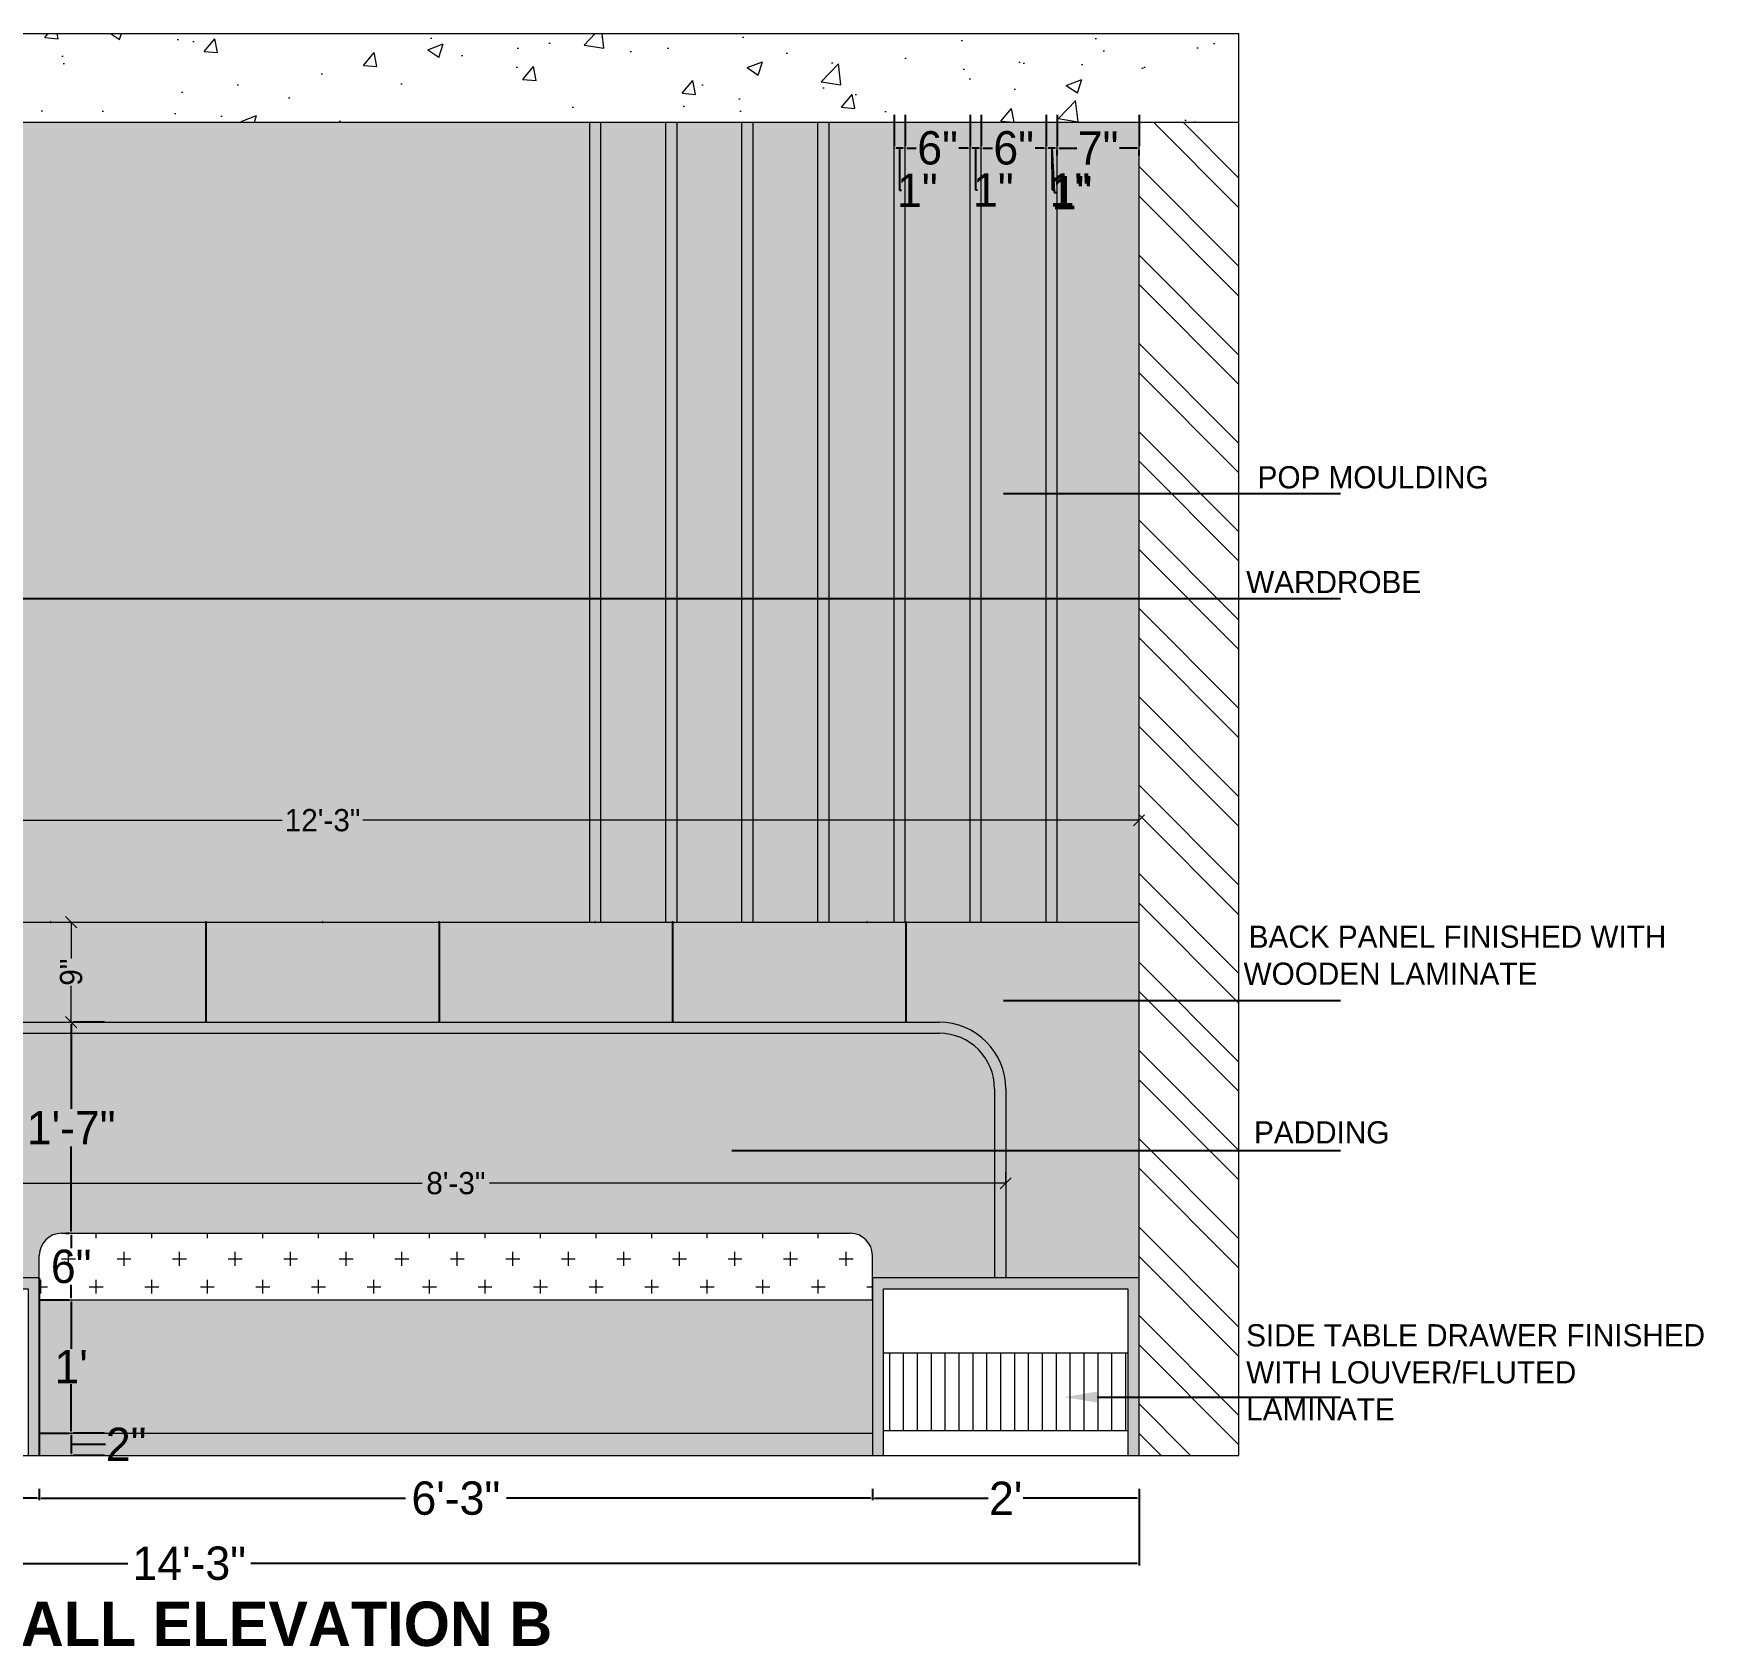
# Model space of a CAD drawing. Header units: inches. Extents: x 15448 to 46480, y -8154 to 0.
# Drawn here: x 23078.2 to 23228.5, y -4796.3 to -4651.1 of the extents above; entities that cross this region are included whole.
import ezdxf
from ezdxf import colors
from ezdxf.entities.mleader import LeaderData, LeaderLine
from ezdxf.math import Vec2, Vec3

# ---------------------------------------------------------------- set-up
doc = ezdxf.new("R2010")
doc.units = ezdxf.units.IN
doc.header["$MEASUREMENT"] = 0
doc.layers.add('IEL-HATCH-002', color=7, linetype='Continuous')
doc.styles.add('b.k', font='verdana.ttf')
doc.styles.add('HEMI', font='stylu.ttf')
doc.styles.get("Standard").update_dxf_attribs({"font": 'arial.ttf'})
doc.dimstyles.new('STANDARD$0', dxfattribs={"dimscale": 0, "dimtxt": 6, "dimasz": 3, "dimexe": 2, "dimexo": 2, "dimgap": 0, "dimtad": 0, "dimtih": 1, "dimtoh": 1, "dimdec": 1, "dimzin": 0, "dimdsep": 46, "dimlunit": 4, "dimtxsty": 'b.k', "dimcen": 2.5, "dimclrd": 256, "dimclre": 256, "dimclrt": 256, "dimadec": 0, "dimazin": 0, "dimtfac": 1, "dimtdec": 1, "dimtofl": 0, "dimtmove": 2, "dimatfit": 2, "dimfxl": 1, "dimfrac": 2, "dimtolj": 1, "dimtzin": 0, "dimlwd": 9, "dimlwe": 9, "dimarcsym": 0})

# ---------------------------------------------------------------- blocks, each defined once
blk = doc.blocks.new('*D834')
at = {"color": 254, "lineweight": -2, "transparency": 16777216}
for p, q in [((23078.72, -4782.07), (23078.72, -4783.11)), ((23153.72, -4782.07), (23153.72, -4783.11))]:
    blk.add_line(p, q, dxfattribs=at)
at = {"color": 5, "lineweight": -2, "transparency": 16777216}
for p, q in [((23078.9, -4782.93), (23111.68, -4782.93)), ((23153.54, -4782.93), (23120.77, -4782.93))]:
    blk.add_line(p, q, dxfattribs=at)
at = {"color": 5, "transparency": 16777216}
for points in [[(23078.9, -4782.9), (23078.9, -4782.96), (23078.72, -4782.93)], [(23153.54, -4782.9), (23153.54, -4782.96), (23153.72, -4782.93)]]:
    blk.add_solid(points, dxfattribs=at)
at = {"layer": 'Defpoints', "color": 0, "transparency": 16777216}
for p in [(23078.72, -4779.07), (23153.72, -4779.07), (23153.72, -4782.93)]:
    blk.add_point(p, dxfattribs=at)
at = {"color": 5, "lineweight": 5, "transparency": 16777216, "insert": (23116.22, -4782.93), "char_height": 3, "attachment_point": 5, "style": 'HEMI'}
blk.add_mtext('\\A1;6\'-3"', dxfattribs=at)
blk = doc.blocks.new('*D841')
at = {"color": 254, "lineweight": -2, "transparency": 16777216}
for p, q in [((23153.72, -4782.07), (23153.72, -4783.11)), ((23177.72, -4782.07), (23177.72, -4783.11))]:
    blk.add_line(p, q, dxfattribs=at)
at = {"color": 5, "lineweight": -2, "transparency": 16777216}
for p, q in [((23153.9, -4782.93), (23164.15, -4782.93)), ((23177.54, -4782.93), (23167.29, -4782.93))]:
    blk.add_line(p, q, dxfattribs=at)
at = {"color": 5, "transparency": 16777216}
for points in [[(23153.9, -4782.9), (23153.9, -4782.96), (23153.72, -4782.93)], [(23177.54, -4782.9), (23177.54, -4782.96), (23177.72, -4782.93)]]:
    blk.add_solid(points, dxfattribs=at)
at = {"layer": 'Defpoints', "color": 0, "transparency": 16777216}
for p in [(23153.72, -4779.07), (23177.72, -4779.07), (23177.72, -4782.93)]:
    blk.add_point(p, dxfattribs=at)
at = {"color": 5, "lineweight": 5, "transparency": 16777216, "insert": (23165.72, -4782.93), "char_height": 3, "attachment_point": 5, "style": 'HEMI'}
blk.add_mtext("\\A1;2'", dxfattribs=at)
blk = doc.blocks.new('*D835')
at = {"color": 254, "lineweight": -2, "transparency": 16777216}
for p, q in [((23057.72, -4782.07), (23057.72, -4783.11)), ((23078.72, -4782.07), (23078.72, -4783.11))]:
    blk.add_line(p, q, dxfattribs=at)
at = {"color": 5, "lineweight": -2, "transparency": 16777216}
for p, q in [((23057.9, -4782.93), (23064.17, -4782.93)), ((23078.54, -4782.93), (23072.27, -4782.93))]:
    blk.add_line(p, q, dxfattribs=at)
at = {"color": 5, "transparency": 16777216}
for points in [[(23057.9, -4782.9), (23057.9, -4782.96), (23057.72, -4782.93)], [(23078.54, -4782.9), (23078.54, -4782.96), (23078.72, -4782.93)]]:
    blk.add_solid(points, dxfattribs=at)
at = {"layer": 'Defpoints', "color": 0, "transparency": 16777216}
for p in [(23057.72, -4779.07), (23078.72, -4779.07), (23078.72, -4782.93)]:
    blk.add_point(p, dxfattribs=at)
at = {"color": 5, "lineweight": 5, "transparency": 16777216, "insert": (23068.22, -4782.93), "char_height": 3, "attachment_point": 5, "style": 'HEMI'}
blk.add_mtext('\\A1;1\'-9"', dxfattribs=at)
blk = doc.blocks.new('*D844')
at = {"color": 254, "lineweight": -2, "transparency": 16777216}
for p, q in [((23081.12, -4759.07), (23081.41, -4759.07)), ((23078.67, -4765.07), (23081.41, -4765.07))]:
    blk.add_line(p, q, dxfattribs=at)
at = {"color": 5, "lineweight": -2, "transparency": 16777216}
for p, q in [((23081.59, -4759.25), (23081.59, -4760.42)), ((23081.59, -4764.89), (23081.59, -4763.71))]:
    blk.add_line(p, q, dxfattribs=at)
at = {"color": 5, "transparency": 16777216}
for points in [[(23081.56, -4759.25), (23081.62, -4759.25), (23081.59, -4759.07)], [(23081.56, -4764.89), (23081.62, -4764.89), (23081.59, -4765.07)]]:
    blk.add_solid(points, dxfattribs=at)
at = {"layer": 'Defpoints', "color": 0, "transparency": 16777216}
for p in [(23084.12, -4759.07), (23081.59, -4765.07), (23081.67, -4765.07)]:
    blk.add_point(p, dxfattribs=at)
at = {"color": 5, "lineweight": 5, "transparency": 16777216, "insert": (23081.59, -4762.07), "char_height": 3, "attachment_point": 5, "style": 'HEMI'}
blk.add_mtext('\\A1;6"', dxfattribs=at)
blk = doc.blocks.new('*D845')
at = {"color": 254, "lineweight": -2, "transparency": 16777216}
for p, q in [((23078.67, -4765.07), (23081.41, -4765.07)), ((23078.66, -4777.07), (23081.41, -4777.07))]:
    blk.add_line(p, q, dxfattribs=at)
at = {"color": 5, "lineweight": -2, "transparency": 16777216}
for p, q in [((23081.59, -4765.25), (23081.59, -4769.46)), ((23081.59, -4776.89), (23081.59, -4772.67))]:
    blk.add_line(p, q, dxfattribs=at)
at = {"color": 5, "transparency": 16777216}
for points in [[(23081.56, -4765.25), (23081.62, -4765.25), (23081.59, -4765.07)], [(23081.56, -4776.89), (23081.62, -4776.89), (23081.59, -4777.07)]]:
    blk.add_solid(points, dxfattribs=at)
at = {"layer": 'Defpoints', "color": 0, "transparency": 16777216}
for p in [(23081.67, -4765.07), (23081.59, -4777.07), (23081.66, -4777.07)]:
    blk.add_point(p, dxfattribs=at)
at = {"color": 5, "lineweight": 5, "transparency": 16777216, "insert": (23081.59, -4771.07), "char_height": 3, "attachment_point": 5, "style": 'HEMI'}
blk.add_mtext("\\A1;1'", dxfattribs=at)
blk = doc.blocks.new('*D846')
at = {"color": 254, "lineweight": -2, "transparency": 16777216}
for p, q in [((23006.72, -4782.07), (23006.72, -4788.97)), ((23177.72, -4782.07), (23177.72, -4788.97))]:
    blk.add_line(p, q, dxfattribs=at)
at = {"color": 5, "lineweight": -2, "transparency": 16777216}
for p, q in [((23006.9, -4788.79), (23086.68, -4788.79)), ((23177.54, -4788.79), (23097.76, -4788.79))]:
    blk.add_line(p, q, dxfattribs=at)
at = {"color": 5, "transparency": 16777216}
for points in [[(23006.9, -4788.76), (23006.9, -4788.82), (23006.72, -4788.79)], [(23177.54, -4788.76), (23177.54, -4788.82), (23177.72, -4788.79)]]:
    blk.add_solid(points, dxfattribs=at)
at = {"layer": 'Defpoints', "color": 0, "transparency": 16777216}
for p in [(23006.72, -4779.07), (23177.72, -4779.07), (23177.72, -4788.79)]:
    blk.add_point(p, dxfattribs=at)
at = {"color": 5, "lineweight": 5, "transparency": 16777216, "insert": (23092.22, -4788.79), "char_height": 3, "attachment_point": 5, "style": 'HEMI'}
blk.add_mtext('\\A1;14\'-3"', dxfattribs=at)
blk = doc.blocks.new('*D847')
at = {"color": 254, "lineweight": -2, "transparency": 16777216}
for p, q in [((23170.36, -4662.07), (23170.36, -4661.57)), ((23177.72, -4662.07), (23177.72, -4661.57))]:
    blk.add_line(p, q, dxfattribs=at)
at = {"color": 5, "lineweight": -2, "transparency": 16777216}
for p, q in [((23170.54, -4661.39), (23172.11, -4661.39)), ((23177.54, -4661.39), (23175.97, -4661.39))]:
    blk.add_line(p, q, dxfattribs=at)
at = {"color": 5, "transparency": 16777216}
for points in [[(23170.54, -4661.36), (23170.54, -4661.42), (23170.36, -4661.39)], [(23177.54, -4661.36), (23177.54, -4661.42), (23177.72, -4661.39)]]:
    blk.add_solid(points, dxfattribs=at)
at = {"layer": 'Defpoints', "color": 0, "transparency": 16777216}
for p in [(23170.36, -4659.07), (23177.72, -4659.07), (23170.36, -4661.39)]:
    blk.add_point(p, dxfattribs=at)
at = {"color": 5, "lineweight": 5, "transparency": 16777216, "insert": (23174.04, -4661.39), "char_height": 3, "attachment_point": 5, "style": 'HEMI'}
blk.add_mtext('\\A1;7"', dxfattribs=at)
blk = doc.blocks.new('*D848')
at = {"color": 254, "lineweight": -2, "transparency": 16777216}
for p, q in [((23169.36, -4658.39), (23169.36, -4661.21)), ((23170.36, -4662.07), (23170.36, -4661.57))]:
    blk.add_line(p, q, dxfattribs=at)
at = {"color": 5, "lineweight": -2, "transparency": 16777216}
for p, q in [((23170.18, -4661.39), (23169.54, -4661.39)), ((23169.86, -4661.39), (23170.09, -4665.4)), ((23170.09, -4665.4), (23170.27, -4665.4))]:
    blk.add_line(p, q, dxfattribs=at)
at = {"color": 5, "transparency": 16777216}
for points in [[(23169.54, -4661.36), (23169.54, -4661.42), (23169.36, -4661.39)], [(23170.18, -4661.36), (23170.18, -4661.42), (23170.36, -4661.39)]]:
    blk.add_solid(points, dxfattribs=at)
at = {"layer": 'Defpoints', "color": 0, "transparency": 16777216}
for p in [(23170.36, -4659.07), (23169.36, -4661.39), (23169.36, -4661.39)]:
    blk.add_point(p, dxfattribs=at)
at = {"color": 5, "lineweight": 5, "transparency": 16777216, "insert": (23171.69, -4665.4), "char_height": 3, "attachment_point": 5, "style": 'HEMI'}
blk.add_mtext('\\A1;1"', dxfattribs=at)
blk = doc.blocks.new('*D849')
at = {"color": 254, "lineweight": -2, "transparency": 16777216}
for p, q in [((23163.51, -4658.39), (23163.51, -4661.21)), ((23169.36, -4658.39), (23169.36, -4661.21))]:
    blk.add_line(p, q, dxfattribs=at)
at = {"color": 5, "lineweight": -2, "transparency": 16777216}
for p, q in [((23163.69, -4661.39), (23164.52, -4661.39)), ((23169.18, -4661.39), (23168.36, -4661.39))]:
    blk.add_line(p, q, dxfattribs=at)
at = {"color": 5, "transparency": 16777216}
for points in [[(23163.69, -4661.36), (23163.69, -4661.42), (23163.51, -4661.39)], [(23169.18, -4661.36), (23169.18, -4661.42), (23169.36, -4661.39)]]:
    blk.add_solid(points, dxfattribs=at)
at = {"layer": 'Defpoints', "color": 0, "transparency": 16777216}
for p in [(23163.51, -4661.39), (23163.51, -4661.39), (23169.36, -4661.39)]:
    blk.add_point(p, dxfattribs=at)
at = {"color": 5, "lineweight": 5, "transparency": 16777216, "insert": (23166.44, -4661.39), "char_height": 3, "attachment_point": 5, "style": 'HEMI'}
blk.add_mtext('\\A1;6"', dxfattribs=at)
blk = doc.blocks.new('*D850')
at = {"color": 254, "lineweight": -2, "transparency": 16777216}
for p, q in [((23162.51, -4658.39), (23162.51, -4661.21)), ((23163.51, -4658.39), (23163.51, -4661.21))]:
    blk.add_line(p, q, dxfattribs=at)
at = {"color": 5, "lineweight": -2, "transparency": 16777216}
for p, q in [((23163.33, -4661.39), (23162.69, -4661.39)), ((23163.01, -4661.39), (23163.01, -4665.16)), ((23163.01, -4665.16), (23163.19, -4665.16))]:
    blk.add_line(p, q, dxfattribs=at)
at = {"color": 5, "transparency": 16777216}
for points in [[(23162.69, -4661.36), (23162.69, -4661.42), (23162.51, -4661.39)], [(23163.33, -4661.36), (23163.33, -4661.42), (23163.51, -4661.39)]]:
    blk.add_solid(points, dxfattribs=at)
at = {"layer": 'Defpoints', "color": 0, "transparency": 16777216}
for p in [(23162.51, -4661.39), (23162.51, -4661.39), (23163.51, -4661.39)]:
    blk.add_point(p, dxfattribs=at)
at = {"color": 5, "lineweight": 5, "transparency": 16777216, "insert": (23164.61, -4665.16), "char_height": 3, "attachment_point": 5, "style": 'HEMI'}
blk.add_mtext('\\A1;1"', dxfattribs=at)
blk = doc.blocks.new('*D851')
at = {"color": 254, "lineweight": -2, "transparency": 16777216}
for p, q in [((23156.67, -4658.39), (23156.67, -4661.21)), ((23162.51, -4658.39), (23162.51, -4661.21))]:
    blk.add_line(p, q, dxfattribs=at)
at = {"color": 5, "lineweight": -2, "transparency": 16777216}
for p, q in [((23156.85, -4661.39), (23157.67, -4661.39)), ((23162.33, -4661.39), (23161.51, -4661.39))]:
    blk.add_line(p, q, dxfattribs=at)
at = {"color": 5, "transparency": 16777216}
for points in [[(23156.85, -4661.36), (23156.85, -4661.42), (23156.67, -4661.39)], [(23162.33, -4661.36), (23162.33, -4661.42), (23162.51, -4661.39)]]:
    blk.add_solid(points, dxfattribs=at)
at = {"layer": 'Defpoints', "color": 0, "transparency": 16777216}
for p in [(23156.67, -4661.39), (23156.67, -4661.39), (23162.51, -4661.39)]:
    blk.add_point(p, dxfattribs=at)
at = {"color": 5, "lineweight": 5, "transparency": 16777216, "insert": (23159.59, -4661.39), "char_height": 3, "attachment_point": 5, "style": 'HEMI'}
blk.add_mtext('\\A1;6"', dxfattribs=at)
blk = doc.blocks.new('*D852')
at = {"color": 254, "lineweight": -2, "transparency": 16777216}
for p, q in [((23155.67, -4658.39), (23155.67, -4661.21)), ((23156.67, -4658.39), (23156.67, -4661.21))]:
    blk.add_line(p, q, dxfattribs=at)
at = {"color": 5, "lineweight": -2, "transparency": 16777216}
for p, q in [((23156.49, -4661.39), (23155.85, -4661.39)), ((23156.17, -4661.39), (23156.17, -4665.19)), ((23156.17, -4665.19), (23156.35, -4665.19))]:
    blk.add_line(p, q, dxfattribs=at)
at = {"color": 5, "transparency": 16777216}
for points in [[(23155.85, -4661.36), (23155.85, -4661.42), (23155.67, -4661.39)], [(23156.49, -4661.36), (23156.49, -4661.42), (23156.67, -4661.39)]]:
    blk.add_solid(points, dxfattribs=at)
at = {"layer": 'Defpoints', "color": 0, "transparency": 16777216}
for p in [(23155.67, -4661.39), (23155.67, -4661.39), (23156.67, -4661.39)]:
    blk.add_point(p, dxfattribs=at)
at = {"color": 5, "lineweight": 5, "transparency": 16777216, "insert": (23157.77, -4665.19), "char_height": 3, "attachment_point": 5, "style": 'HEMI'}
blk.add_mtext('\\A1;1"', dxfattribs=at)
blk = doc.blocks.new('*D837')
at = {"color": 254, "lineweight": -2, "transparency": 16777216}
for p, q in [((23169.36, -4658.39), (23169.36, -4661.21)), ((23170.36, -4658.39), (23170.36, -4661.21))]:
    blk.add_line(p, q, dxfattribs=at)
at = {"color": 5, "lineweight": -2, "transparency": 16777216}
for p, q in [((23170.18, -4661.39), (23169.54, -4661.39)), ((23169.86, -4661.39), (23169.89, -4665.16)), ((23169.89, -4665.16), (23170.07, -4665.16))]:
    blk.add_line(p, q, dxfattribs=at)
at = {"color": 5, "transparency": 16777216}
for points in [[(23169.54, -4661.36), (23169.54, -4661.42), (23169.36, -4661.39)], [(23170.18, -4661.36), (23170.18, -4661.42), (23170.36, -4661.39)]]:
    blk.add_solid(points, dxfattribs=at)
at = {"layer": 'Defpoints', "color": 0, "transparency": 16777216}
for p in [(23169.36, -4661.39), (23169.36, -4661.39), (23170.36, -4661.39)]:
    blk.add_point(p, dxfattribs=at)
at = {"color": 5, "lineweight": 5, "transparency": 16777216, "insert": (23171.5, -4665.16), "char_height": 3, "attachment_point": 5, "style": 'HEMI'}
blk.add_mtext('\\A1;1"', dxfattribs=at)
blk = doc.blocks.new('*D838')
at = {"color": 254, "lineweight": -2, "transparency": 16777216}
for p, q in [((23170.36, -4658.39), (23170.36, -4661.21)), ((23177.72, -4658.39), (23177.72, -4661.21))]:
    blk.add_line(p, q, dxfattribs=at)
at = {"color": 5, "lineweight": -2, "transparency": 16777216}
for p, q in [((23170.54, -4661.39), (23172.11, -4661.39)), ((23177.54, -4661.39), (23175.97, -4661.39))]:
    blk.add_line(p, q, dxfattribs=at)
at = {"color": 5, "transparency": 16777216}
for points in [[(23170.54, -4661.36), (23170.54, -4661.42), (23170.36, -4661.39)], [(23177.54, -4661.36), (23177.54, -4661.42), (23177.72, -4661.39)]]:
    blk.add_solid(points, dxfattribs=at)
at = {"layer": 'Defpoints', "color": 0, "transparency": 16777216}
for p in [(23170.36, -4661.39), (23170.36, -4661.39), (23177.72, -4661.39)]:
    blk.add_point(p, dxfattribs=at)
at = {"color": 5, "lineweight": 5, "transparency": 16777216, "insert": (23174.04, -4661.39), "char_height": 3, "attachment_point": 5, "style": 'HEMI'}
blk.add_mtext('\\A1;7"', dxfattribs=at)
blk = doc.blocks.new('*D854')
at = {"color": 5, "lineweight": -2, "transparency": 16777216}
for p, q in [((23081.59, -4777.25), (23081.59, -4778.89)), ((23081.59, -4778.07), (23084.49, -4778.07)), ((23084.49, -4778.07), (23084.67, -4778.07))]:
    blk.add_line(p, q, dxfattribs=at)
at = {"color": 254, "lineweight": -2, "transparency": 16777216}
for p, q in [((23084.59, -4777.07), (23081.77, -4777.07)), ((23084.59, -4779.07), (23081.77, -4779.07))]:
    blk.add_line(p, q, dxfattribs=at)
at = {"color": 5, "transparency": 16777216}
for points in [[(23081.56, -4777.25), (23081.62, -4777.25), (23081.59, -4777.07)], [(23081.56, -4778.89), (23081.62, -4778.89), (23081.59, -4779.07)]]:
    blk.add_solid(points, dxfattribs=at)
at = {"layer": 'Defpoints', "color": 0, "transparency": 16777216}
for p in [(23081.59, -4777.07), (23081.59, -4779.07), (23081.59, -4779.07)]:
    blk.add_point(p, dxfattribs=at)
at = {"color": 5, "lineweight": 5, "transparency": 16777216, "insert": (23086.54, -4778.07), "char_height": 3, "attachment_point": 5, "style": 'HEMI'}
blk.add_mtext('\\A1;2"', dxfattribs=at)
blk = doc.blocks.new('_Oblique')
at = {"color": 0, "linetype": 'ByBlock', "lineweight": -2}
blk.add_line((-0.5, -0.5), (0.5, 0.5), dxfattribs=at)
blk = doc.blocks.new('*D855')
at = {"color": 5, "lineweight": 9, "transparency": 16777216}
for p, q in [((23081.59, -4731.07), (23082.59, -4731.07)), ((23081.59, -4731.07), (23081.59, -4734.33)), ((23081.59, -4740.07), (23081.59, -4736.8)), ((23081.59, -4740.07), (23082.59, -4740.07))]:
    blk.add_line(p, q, dxfattribs=at)
at = {"layer": 'Defpoints', "color": 0, "transparency": 16777216}
for p in [(23081.59, -4731.07), (23081.59, -4731.07), (23081.59, -4740.07)]:
    blk.add_point(p, dxfattribs=at)
at = {"color": 5, "lineweight": 9, "transparency": 16777216}
for p, rotation in [((23081.59, -4731.07), 90), ((23081.59, -4740.07), 270)]:
    blk.add_blockref('_Oblique', p, dxfattribs=dict(at, rotation=rotation))
at = {"color": 5, "transparency": 16777216, "insert": (23081.59, -4735.57), "char_height": 2, "attachment_point": 5, "rotation": 90, "style": 'HEMI'}
blk.add_mtext('\\A1;9"', dxfattribs=at)
blk = doc.blocks.new('*D856')
at = {"color": 5, "lineweight": -2, "transparency": 16777216}
for p, q in [((23081.59, -4740.25), (23081.59, -4747.87)), ((23081.59, -4758.89), (23081.59, -4751.27))]:
    blk.add_line(p, q, dxfattribs=at)
at = {"color": 254, "lineweight": -2, "transparency": 16777216}
for p, q in [((23084.59, -4740.07), (23081.77, -4740.07)), ((23081.12, -4759.07), (23081.41, -4759.07))]:
    blk.add_line(p, q, dxfattribs=at)
at = {"color": 5, "transparency": 16777216}
for points in [[(23081.56, -4740.25), (23081.62, -4740.25), (23081.59, -4740.07)], [(23081.56, -4758.89), (23081.62, -4758.89), (23081.59, -4759.07)]]:
    blk.add_solid(points, dxfattribs=at)
at = {"layer": 'Defpoints', "color": 0, "transparency": 16777216}
for p in [(23081.59, -4740.07), (23081.59, -4740.07), (23084.12, -4759.07)]:
    blk.add_point(p, dxfattribs=at)
at = {"color": 5, "transparency": 16777216, "insert": (23081.59, -4749.57), "char_height": 3, "attachment_point": 5, "style": 'HEMI'}
blk.add_mtext('\\A1;1\'-7"', dxfattribs=at)
blk = doc.blocks.new('*D857')
at = {"color": 5, "lineweight": 9, "transparency": 16777216}
for p, q in [((23030.72, -4721.9), (23030.72, -4720.9)), ((23177.72, -4721.9), (23177.72, -4720.9)), ((23030.72, -4721.9), (23100.59, -4721.9)), ((23177.72, -4721.9), (23107.85, -4721.9))]:
    blk.add_line(p, q, dxfattribs=at)
at = {"layer": 'Defpoints', "color": 0, "transparency": 16777216}
for p in [(23177.72, -4721.9), (23030.72, -4731.07), (23177.72, -4731.07)]:
    blk.add_point(p, dxfattribs=at)
at = {"color": 5, "lineweight": 9, "transparency": 16777216, "rotation": 180}
blk.add_blockref('_Oblique', (23030.72, -4721.9), dxfattribs=at)
at = {"color": 5, "lineweight": 9, "transparency": 16777216}
blk.add_blockref('_Oblique', (23177.72, -4721.9), dxfattribs=at)
at = {"color": 5, "transparency": 16777216, "insert": (23104.22, -4721.9), "char_height": 2, "attachment_point": 5, "style": 'HEMI'}
blk.add_mtext('\\A1;12\'-3"', dxfattribs=at)
blk = doc.blocks.new('*D859')
at = {"color": 5, "lineweight": 9, "transparency": 16777216}
for p, q in [((23066.72, -4754.57), (23066.72, -4753.57)), ((23165.72, -4754.57), (23165.72, -4753.57)), ((23066.72, -4754.57), (23113.2, -4754.57)), ((23165.72, -4754.57), (23119.24, -4754.57))]:
    blk.add_line(p, q, dxfattribs=at)
at = {"layer": 'Defpoints', "color": 0, "transparency": 16777216}
for p in [(23066.72, -4754.57), (23165.72, -4754.57), (23165.72, -4754.57)]:
    blk.add_point(p, dxfattribs=at)
at = {"color": 5, "lineweight": 9, "transparency": 16777216, "rotation": 180}
blk.add_blockref('_Oblique', (23066.72, -4754.57), dxfattribs=at)
at = {"color": 5, "lineweight": 9, "transparency": 16777216}
blk.add_blockref('_Oblique', (23165.72, -4754.57), dxfattribs=at)
at = {"color": 5, "transparency": 16777216, "insert": (23116.22, -4754.57), "char_height": 2, "attachment_point": 5, "style": 'HEMI'}
blk.add_mtext('\\A1;8\'-3"', dxfattribs=at)

msp = doc.modelspace()

# ---------------------------------------------------------------- hatches: boundary and pattern name
at = {"layer": 'IEL-HATCH-002', "lineweight": 5, "true_color": 0x636466, "transparency": 33554687}
h = msp.add_hatch(dxfattribs=at)
h.set_pattern_fill('AR-CONC', color=251, scale=2)
h.set_pattern_definition([(50, (3496.353, -940.028), (14.3452037, -1.255043), [1.5, -16.5]), (355, (3496.353, -940.028), (-2.775027, 15.043843), [1.2, -13.2]), (100.451444, (3497.548, -940.133), (11.570177, 13.7888), [1.274804, -14.022842]), (46.1842, (3496.353, -936.028), (21.344827, -3.310386), [2.25, -24.75]), (96.63564, (3498.131, -936.304), (18.693239, 19.482372), [1.912207, -21.034275]), (351.18416, (3496.353, -936.028), (18.69324, 19.482372), [1.8, -19.8]), (21, (3498.353, -937.028), (11.938141, -8.052378), [1.5, -16.5]), (326, (3498.353, -937.028), (4.866307, 14.503001), [1.2, -13.2]), (71.451445, (3499.348, -937.7), (16.804448, 6.450623), [1.274804, -14.022842]), (37.5, (3496.3527, -940.0283), (0.2431971, 6.6578771), [0, -13.04, 0, -13.4, 0, -13.25]), (7.5, (3496.353, -940.028), (5.2613907, 7.8882342), [0, -7.64, 0, -12.74, 0, -5.05]), (327.5, (3491.8927, -940.0283), (10.6764487, -0.4510974), [0, -5, 0, -15.6, 0, -20.7]), (317.5, (3489.893, -940.028), (11.6637234, 2.0020996), [0, -6.5, 0, -10.36, 0, -14.7])])
h.paths.add_polyline_path([(23186.72, -4659.07), (23186.72, -4651.07), (22997.72, -4651.07), (22997.72, -4659.07)])
at = {"layer": 'IEL-HATCH-002', "lineweight": 5, "transparency": 33554687}
h = msp.add_hatch(dxfattribs=at)
h.set_pattern_fill('ANSI32', color=1, scale=15, angle=90)
h.set_pattern_definition([(135, (6327.6567, -1776.597), (-3.9774756, -3.9774756), []), (135, (6327.6567, -1773.9456), (-3.9774756, -3.9774756), [])])
h.paths.add_polyline_path([(23006.72, -4659.07), (22997.72, -4659.07), (22997.72, -4779.07), (23006.72, -4779.07)])
h.paths.add_polyline_path([(23186.72, -4659.07), (23177.72, -4659.07), (23177.72, -4779.07), (23186.72, -4779.07)])
at = {"layer": 'IEL-HATCH-002', "lineweight": 5, "true_color": 0xf2ebe4, "transparency": 33554687}
h = msp.add_hatch(color=7, dxfattribs=at)
h.dxf.hatch_style = 1
h.paths.add_polyline_path([(23128.28, -4659.07), (23030.72, -4659.07), (23030.72, -4725.07), (23128.28, -4725.07)])
h.paths.add_polyline_path([(23135.13, -4659.07), (23129.28, -4659.07), (23129.28, -4725.07), (23135.13, -4725.07)])
h.paths.add_polyline_path([(23141.97, -4659.07), (23136.13, -4659.07), (23136.13, -4725.07), (23141.97, -4725.07)])
h.paths.add_polyline_path([(23148.82, -4659.07), (23142.97, -4659.07), (23142.97, -4725.07), (23148.82, -4725.07)])
h.paths.add_polyline_path([(23155.67, -4659.07), (23149.82, -4659.07), (23149.82, -4725.07), (23155.67, -4725.07)])
h.paths.add_polyline_path([(23162.51, -4659.07), (23156.67, -4659.07), (23156.67, -4725.07), (23162.51, -4725.07)])
h.paths.add_polyline_path([(23169.36, -4659.07), (23163.51, -4659.07), (23163.51, -4725.07), (23169.36, -4725.07)])
h.paths.add_polyline_path([(23177.72, -4659.07), (23170.36, -4659.07), (23170.36, -4725.07), (23177.72, -4725.07)])
h = msp.add_hatch(color=7, dxfattribs=at)
h.dxf.hatch_style = 1
h.paths.add_polyline_path([(23129.28, -4659.07), (23128.28, -4659.07), (23128.28, -4731.07), (23129.28, -4731.07)])
h.paths.add_polyline_path([(23136.13, -4659.07), (23135.13, -4659.07), (23135.13, -4731.07), (23136.13, -4731.07)])
h.paths.add_polyline_path([(23142.97, -4659.07), (23141.97, -4659.07), (23141.97, -4731.07), (23142.97, -4731.07)])
h.paths.add_polyline_path([(23149.82, -4659.07), (23148.82, -4659.07), (23148.82, -4731.07), (23149.82, -4731.07)])
h.paths.add_polyline_path([(23156.67, -4659.07), (23155.67, -4659.07), (23155.67, -4731.07), (23156.67, -4731.07)])
h.paths.add_polyline_path([(23163.51, -4659.07), (23162.51, -4659.07), (23162.51, -4731.07), (23163.51, -4731.07)])
h.paths.add_polyline_path([(23170.36, -4659.07), (23169.36, -4659.07), (23169.36, -4731.07), (23170.36, -4731.07)])
at = {"layer": 'IEL-HATCH-002', "lineweight": 5, "transparency": 33554687}
h = msp.add_hatch(color=256, dxfattribs=at)
h.dxf.hatch_style = 1
h.set_gradient(color1=(242, 235, 228), color2=(248, 246, 176), name='CURVED')
h.paths.add_polyline_path([(23177.72, -4709.24), (23030.72, -4709.24), (23030.72, -4731.07), (23177.72, -4731.07)])
at = {"layer": 'IEL-HATCH-002', "true_color": 0xeedbce, "transparency": 33554687}
h = msp.add_hatch(color=254, dxfattribs=at)
h.dxf.hatch_style = 1
h.paths.add_polyline_path([(23066.72, -4746.07, -0.414214), (23072.72, -4740.07), (23159.72, -4740.07, -0.414214), (23165.72, -4746.07), (23165.72, -4751.63), (23177.72, -4751.63), (23177.72, -4731.07), (23030.72, -4731.07), (23030.72, -4779.07), (23057.72, -4779.07), (23057.72, -4763.07), (23066.72, -4763.07)])
h.paths.add_polyline_path([(23053.32, -4769.82), (23059, -4769.82), (23059, -4762.87), (23053.32, -4762.87)], flags=24)
h.paths.add_polyline_path([(23053.32, -4776.71), (23059, -4776.71), (23059, -4769.76), (23053.32, -4769.76)], flags=24)
h.paths.add_polyline_path([(23047.92, -4781.4), (23053.61, -4781.4), (23053.61, -4774.45), (23047.92, -4774.45)], flags=9)
h.paths.add_polyline_path([(23037.4, -4758.48), (23042.5, -4758.48), (23042.5, -4751.53), (23037.4, -4751.53)], flags=24)
h.paths.add_polyline_path([(23083.88, -4737.48), (23083.88, -4733.69), (23079.24, -4733.69), (23079.24, -4737.48)], flags=24)
h = msp.add_hatch(color=254, dxfattribs=at)
h.dxf.hatch_style = 1
edge = h.paths.add_edge_path()
edge.add_line((23164.72, -4763.07), (23165.72, -4763.07))
edge.add_line((23165.72, -4763.07), (23165.72, -4746.07))
edge.add_arc((23159.72, -4746.07), 6, 0, 90)
edge.add_line((23159.72, -4740.07), (23072.72, -4740.07))
edge.add_arc((23072.72, -4746.07), 6, 90, 180)
edge.add_line((23066.72, -4746.07), (23066.72, -4763.07))
edge.add_line((23066.72, -4763.07), (23067.72, -4763.07))
edge.add_line((23067.72, -4763.07), (23067.72, -4746.07))
edge.add_arc((23072.72, -4746.07), 5, 90, 180, ccw=False)
edge.add_line((23072.72, -4741.07), (23159.72, -4741.07))
edge.add_arc((23159.72, -4746.07), 5, 0, 90, ccw=False)
edge.add_line((23164.72, -4746.07), (23164.72, -4763.07))
at = {"layer": 'IEL-HATCH-002', "true_color": 0xce956f, "transparency": 33554687}
h = msp.add_hatch(color=33, dxfattribs=at)
h.dxf.hatch_style = 1
h.paths.add_polyline_path([(23164.72, -4746.07, 0.414214), (23159.72, -4741.07), (23072.72, -4741.07, 0.414214), (23067.72, -4746.07), (23067.72, -4763.07), (23078.72, -4763.07), (23078.72, -4761.07, -0.414214), (23080.72, -4759.07), (23151.72, -4759.07, -0.414214), (23153.72, -4761.07), (23153.72, -4763.07), (23164.72, -4763.07)])
h.paths.add_polyline_path([(23075.58, -4752.94), (23086.52, -4752.94), (23086.52, -4745.99), (23075.58, -4745.99)], flags=24)
at = {"layer": 'IEL-HATCH-002', "true_color": 0xeedbce, "transparency": 33554687}
h = msp.add_hatch(color=254, dxfattribs=at)
h.dxf.hatch_style = 1
h.paths.add_polyline_path([(23177.72, -4751.63), (23165.72, -4751.63), (23165.72, -4763.07), (23177.72, -4763.07)])
at = {"layer": 'IEL-HATCH-002', "lineweight": 5, "true_color": 0x939598, "transparency": 33554687}
h = msp.add_hatch(dxfattribs=at)
h.set_pattern_fill('CROSS', color=252, scale=10)
h.set_pattern_definition([(0, (6013.2205, -1918.8815), (2.5, 2.5), [1.25, -3.75]), (90, (6013.8455, -1919.5065), (-2.5, 2.5), [1.25, -3.75])])
h.paths.add_polyline_path([(23151.72, -4759.07), (23080.72, -4759.07, 0.414214), (23078.72, -4761.07), (23078.72, -4765.07), (23153.72, -4765.07), (23153.72, -4761.07, 0.414214)])
at = {"layer": 'IEL-HATCH-002', "lineweight": 5, "true_color": 0x9d754d, "transparency": 33554687}
h = msp.add_hatch(color=35, dxfattribs=at)
h.dxf.hatch_style = 1
h.paths.add_polyline_path([(23078.72, -4763.07), (23057.72, -4763.07), (23057.72, -4779.07), (23058.72, -4779.07), (23058.72, -4764.07), (23077.72, -4764.07), (23077.72, -4779.07), (23078.72, -4779.07)])
h.paths.add_polyline_path([(23177.72, -4763.07), (23153.72, -4763.07), (23153.72, -4779.07), (23154.72, -4779.07), (23154.72, -4764.07), (23176.72, -4764.07), (23176.72, -4779.07), (23177.72, -4779.07)])
at = {"layer": 'IEL-HATCH-002', "true_color": 0xce956f, "transparency": 33554687}
h = msp.add_hatch(color=33, dxfattribs=at)
h.dxf.hatch_style = 1
h.paths.add_polyline_path([(23153.72, -4765.07), (23078.72, -4765.07), (23078.72, -4777.07), (23153.72, -4777.07)])
at = {"layer": 'IEL-HATCH-002', "lineweight": 5, "true_color": 0x9d754d, "transparency": 33554687}
h = msp.add_hatch(dxfattribs=at)
h.set_pattern_fill('ANSI31', color=35, scale=10, angle=45)
h.set_pattern_definition([(90, (6111.5318, -1918.8815), (-1.25, 0), [])])
h.paths.add_polyline_path([(23176.72, -4769.84), (23154.72, -4769.84), (23154.72, -4776.84), (23176.72, -4776.84)])
h = msp.add_hatch(color=35, dxfattribs=at)
h.dxf.hatch_style = 1
h.paths.add_polyline_path([(23078.72, -4777.07), (23078.72, -4779.07), (23153.72, -4779.07), (23153.72, -4777.07)])

# ---------------------------------------------------------------- linework, layer by layer
at = {"lineweight": 5}
for p, q in [((22997.72, -4651.07), (23186.72, -4651.07)), ((23186.72, -4779.07), (23186.72, -4651.07)), ((22997.72, -4659.07), (23186.72, -4659.07)), ((23128.28, -4731.07), (23128.28, -4659.07)), ((23129.28, -4731.07), (23129.28, -4659.07)), ((23135.13, -4731.07), (23135.13, -4659.07)), ((23136.13, -4731.07), (23136.13, -4659.07)), ((23141.97, -4731.07), (23141.97, -4659.07)), ((23142.97, -4731.07), (23142.97, -4659.07)), ((23148.82, -4731.07), (23148.82, -4659.07)), ((23149.82, -4731.07), (23149.82, -4659.07)), ((23155.67, -4731.07), (23155.67, -4659.07)), ((23156.67, -4731.07), (23156.67, -4659.07)), ((23162.51, -4731.07), (23162.51, -4659.07)), ((23163.51, -4731.07), (23163.51, -4659.07)), ((23169.36, -4731.07), (23169.36, -4659.07)), ((23170.36, -4731.07), (23170.36, -4659.07)), ((23177.72, -4779.07), (23177.72, -4659.07)), ((23030.72, -4731.07), (23177.72, -4731.07)), ((23072.72, -4740.07), (23159.72, -4740.07)), ((23072.72, -4741.07), (23159.72, -4741.07)), ((23164.72, -4746.07), (23164.72, -4763.07)), ((23165.72, -4746.07), (23165.72, -4763.07)), ((23080.72, -4759.07), (23151.72, -4759.07)), ((23078.72, -4765.07), (23078.72, -4761.07)), ((23153.72, -4765.07), (23153.72, -4761.07)), ((23078.72, -4765.07), (23153.72, -4765.07)), ((23154.72, -4769.84), (23176.72, -4769.84)), ((23154.72, -4776.84), (23176.72, -4776.84)), ((23078.72, -4777.07), (23153.72, -4777.07)), ((22997.72, -4779.07), (23186.72, -4779.07))]:
    msp.add_line(p, q, dxfattribs=at)
for p, q in [((23093.72, -4731.07), (23093.72, -4740.07)), ((23114.72, -4731.07), (23114.72, -4740.07)), ((23135.72, -4731.07), (23135.72, -4740.07)), ((23156.72, -4731.07), (23156.72, -4740.07)), ((23078.72, -4763.07), (23078.72, -4779.07))]:
    msp.add_line(p, q)
for points in [[(23078.72, -4779.07), (23078.72, -4763.07), (23057.72, -4763.07), (23057.72, -4779.07), (23058.72, -4779.07), (23058.72, -4764.07), (23077.72, -4764.07), (23077.72, -4779.07)], [(23177.72, -4779.07), (23177.72, -4763.07), (23153.72, -4763.07), (23153.72, -4779.07), (23154.72, -4779.07), (23154.72, -4764.07), (23176.72, -4764.07), (23176.72, -4779.07)]]:
    msp.add_lwpolyline(points, close=True, dxfattribs=at)
for centre, radius, start, end in [((23159.72, -4746.07), 6, 0, 90), ((23159.72, -4746.07), 5, 0, 90), ((23080.72, -4761.07), 2, 90, 180), ((23151.72, -4761.07), 2, 0, 90)]:
    msp.add_arc(centre, radius, start, end, dxfattribs=at)
for p in [(23079.72, -4731.07), (23093.72, -4731.07), (23104.22, -4731.07), (23114.72, -4731.07), (23128.72, -4731.07), (23135.72, -4731.07), (23153.22, -4731.07), (23156.72, -4731.07)]:
    msp.add_point(p)

# ---------------------------------------------------------------- texts
at = {"color": 152, "lineweight": 5, "true_color": 0x2776bb, "char_height": 2, "attachment_point": 3, "rotation": 0.0094, "style": 'HEMI'}
for s, insert, width in [('POP MOULDING', (23209.2, -4690.02), 81.1585), ('WARDROBE', (23203.12, -4699.45), 81.1585), ('BACK PANEL FINISHED WITH\\P\\pxql; WOODEN LAMINATE', (23225.19, -4731.37), 38.8001), ('PADDING', (23200.26, -4748.99), 81.1585), ('\\pxql;SIDE TABLE DRAWER FINISHED WITH LOUVER/FLUTED LAMINATE', (23230.9, -4767.25), 43.5346)]:
    msp.add_mtext(s, dxfattribs=dict(at, insert=insert, width=width))
at = {"color": 1, "lineweight": 5, "insert": (23139.03, -4792.22), "char_height": 4, "width": 81.1585, "attachment_point": 3, "rotation": 0.0094, "style": 'HEMI'}
msp.add_mtext('\\pxqc;{\\fStylus BT|b1|i0|c0|p34;WALL ELEVATION B}', dxfattribs=at)

# ---------------------------------------------------------------- dimensions: what is measured, and where the dimension line sits
at = {"lineweight": 5}
for base, p1, p2, picture, middle in [((23155.67, -4661.39), (23156.67, -4661.39), (23155.67, -4661.39), '*D852', (23156.44, -4665.19)), ((23162.51, -4661.39), (23163.51, -4661.39), (23162.51, -4661.39), '*D850', (23163.28, -4665.16)), ((23169.36, -4661.39), (23170.36, -4659.07), (23169.36, -4661.39), '*D848', (23170.36, -4665.4)), ((23169.36, -4661.39), (23170.36, -4661.39), (23169.36, -4661.39), '*D837', (23170.16, -4665.16))]:
    dim = msp.add_linear_dim(base=base, p1=p1, p2=p2, dimstyle='STANDARD$0', override={"dimscale": 1, "dimtxt": 3, "dimasz": 0.18, "dimexe": 0.18, "dimexo": 3, "dimgap": 0.09, "dimdec": 0, "dimtxsty": 'HEMI', "dimcen": 0.09, "dimclrd": 5, "dimclre": 254, "dimclrt": 5, "dimtdec": 0, "dimtmove": 1, "dimatfit": 3, "dimfxl": 0.03937, "dimfrac": 0, "dimlwd": 65534, "dimlwe": 65534, "dimarcsym": 1}, dxfattribs=at)
    dim.commit()
    dim.dimension.update_dxf_attribs({"geometry": picture, "text_midpoint": middle, "dimtype": 160})
for base, p1, p2, picture, middle in [((23156.67, -4661.39), (23162.51, -4661.39), (23156.67, -4661.39), '*D851', (23159.59, -4661.39)), ((23163.51, -4661.39), (23169.36, -4661.39), (23163.51, -4661.39), '*D849', (23166.44, -4661.39)), ((23170.36, -4661.39), (23177.72, -4661.39), (23170.36, -4661.39), '*D838', (23174.04, -4661.39)), ((23170.36, -4661.39), (23177.72, -4659.07), (23170.36, -4659.07), '*D847', (23174.04, -4661.39)), ((23177.72, -4788.79), (23006.72, -4779.07), (23177.72, -4779.07), '*D846', (23092.22, -4788.79)), ((23078.72, -4782.93), (23057.72, -4779.07), (23078.72, -4779.07), '*D835', (23068.22, -4782.93)), ((23153.72, -4782.93), (23078.72, -4779.07), (23153.72, -4779.07), '*D834', (23116.22, -4782.93)), ((23177.72, -4782.93), (23153.72, -4779.07), (23177.72, -4779.07), '*D841', (23165.72, -4782.93))]:
    dim = msp.add_linear_dim(base=base, p1=p1, p2=p2, dimstyle='STANDARD$0', override={"dimscale": 1, "dimtxt": 3, "dimasz": 0.18, "dimexe": 0.18, "dimexo": 3, "dimgap": 0.09, "dimdec": 0, "dimtxsty": 'HEMI', "dimcen": 0.09, "dimclrd": 5, "dimclre": 254, "dimclrt": 5, "dimtdec": 0, "dimtmove": 1, "dimatfit": 3, "dimfxl": 0.03937, "dimfrac": 0, "dimlwd": 65534, "dimlwe": 65534, "dimarcsym": 1}, dxfattribs=at)
    dim.commit()
    dim.dimension.update_dxf_attribs({"geometry": picture, "text_midpoint": middle})
for base, p1, p2, picture, middle in [((23177.72, -4721.9), (23030.72, -4731.07), (23177.72, -4731.07), '*D857', (23104.22, -4721.9)), ((23165.72, -4754.57), (23066.72, -4754.57), (23165.72, -4754.57), '*D859', (23116.22, -4754.57))]:
    dim = msp.add_linear_dim(base=base, p1=p1, p2=p2, dimstyle='STANDARD$0', override={"dimscale": 1, "dimtxt": 2, "dimasz": 1, "dimexe": 1, "dimexo": 1, "dimtih": 0, "dimtoh": 0, "dimtxsty": 'HEMI', "dimblk": 'Oblique', "dimclrd": 5, "dimclre": 5, "dimclrt": 5, "dimldrblk": 'Oblique', "dimfxl": 0, "dimfxlon": 1})
    dim.commit()
    dim.dimension.update_dxf_attribs({"geometry": picture, "text_midpoint": middle})
for base, p1, p2, override, picture, middle in [((23081.59, -4731.07), (23081.59, -4740.07), (23081.59, -4731.07), {"dimscale": 1, "dimtxt": 2, "dimasz": 1, "dimexe": 1, "dimexo": 1, "dimtih": 0, "dimtoh": 0, "dimtxsty": 'HEMI', "dimblk": 'Oblique', "dimclrd": 5, "dimclre": 5, "dimclrt": 5, "dimldrblk": 'Oblique', "dimfxl": 0, "dimfxlon": 1}, '*D855', (23081.59, -4735.57)), ((23081.59, -4740.07), (23084.12, -4759.07), (23081.59, -4740.07), {"dimscale": 1, "dimtxt": 3, "dimasz": 0.18, "dimexe": 0.18, "dimexo": 3, "dimgap": 0.09, "dimdec": 0, "dimtxsty": 'HEMI', "dimcen": 0.09, "dimclrd": 5, "dimclre": 254, "dimclrt": 5, "dimtdec": 0, "dimtmove": 1, "dimatfit": 3, "dimfxl": 0.03937, "dimfrac": 0, "dimlwd": 65534, "dimlwe": 65534, "dimarcsym": 1}, '*D856', (23081.59, -4749.57))]:
    dim = msp.add_linear_dim(base=base, p1=p1, p2=p2, angle=90, dimstyle='STANDARD$0', override=override)
    dim.commit()
    dim.dimension.update_dxf_attribs({"geometry": picture, "text_midpoint": middle})
for base, p1, p2, picture, middle in [((23081.59, -4765.07), (23084.12, -4759.07), (23081.67, -4765.07), '*D844', (23081.59, -4762.07)), ((23081.59, -4777.07), (23081.67, -4765.07), (23081.66, -4777.07), '*D845', (23081.59, -4771.07))]:
    dim = msp.add_linear_dim(base=base, p1=p1, p2=p2, angle=90, dimstyle='STANDARD$0', override={"dimscale": 1, "dimtxt": 3, "dimasz": 0.18, "dimexe": 0.18, "dimexo": 3, "dimgap": 0.09, "dimdec": 0, "dimtxsty": 'HEMI', "dimcen": 0.09, "dimclrd": 5, "dimclre": 254, "dimclrt": 5, "dimtdec": 0, "dimtmove": 1, "dimatfit": 3, "dimfxl": 0.03937, "dimfrac": 0, "dimlwd": 65534, "dimlwe": 65534, "dimarcsym": 1}, dxfattribs=at)
    dim.commit()
    dim.dimension.update_dxf_attribs({"geometry": picture, "text_midpoint": middle})
dim = msp.add_linear_dim(base=(23081.59, -4779.07), p1=(23081.59, -4777.07), p2=(23081.59, -4779.07), angle=90, dimstyle='STANDARD$0', override={"dimscale": 1, "dimtxt": 3, "dimasz": 0.18, "dimexe": 0.18, "dimexo": 3, "dimgap": 0.09, "dimdec": 0, "dimtxsty": 'HEMI', "dimcen": 0.09, "dimclrd": 5, "dimclre": 254, "dimclrt": 5, "dimtdec": 0, "dimtmove": 1, "dimatfit": 3, "dimfxl": 0.03937, "dimfrac": 0, "dimlwd": 65534, "dimlwe": 65534, "dimarcsym": 1}, dxfattribs=at)
dim.commit()
dim.dimension.update_dxf_attribs({"geometry": '*D854', "text_midpoint": (23084.76, -4778.07), "dimtype": 160})

# ---------------------------------------------------------------- leaders
at = {"color": 152, "lineweight": 5, "true_color": 0x2776bb}
ml = msp.add_multileader_mtext('Standard', dxfattribs=at)
ml.set_content('', color=(39, 118, 187))
ml.set_leader_properties()
ml.build(insert=Vec2(0, 0))
ml.multileader.update_dxf_attribs({"text_right_attachment_type": 6, "dogleg_length": 0.36, "arrow_head_size": 3})
ctx = ml.context
ctx.base_point, ctx.char_height, ctx.arrow_head_size, ctx.landing_gap_size, ctx.plane_origin = Vec3(23195.86, -4692.49), 0.18, 3, 0.09, Vec3(23146.49, -4692.49)
ctx.right_attachment = 6
notes = []
notes.append((ctx, [(0, (1, 1, 0), (23195.5, -4692.49), (1, 0), 0.36, [(0, [(23162.52, -4692.49)], 0, [])])]))
ctx.mtext.insert, ctx.mtext.flow_direction = Vec3(23195.95, -4692.4), 5
ml = msp.add_multileader_mtext('Standard', dxfattribs=at)
ml.set_content('', color=(39, 118, 187))
ml.set_leader_properties()
ml.build(insert=Vec2(0, 0))
ml.multileader.update_dxf_attribs({"text_right_attachment_type": 6, "dogleg_length": 0.36, "arrow_head_size": 3})
ctx = ml.context
ctx.base_point, ctx.char_height, ctx.arrow_head_size, ctx.landing_gap_size, ctx.plane_origin = Vec3(23195.86, -4701.92), 0.18, 3, 0.09, Vec3(23146.49, -4701.92)
ctx.right_attachment = 6
notes.append((ctx, [(0, (1, 1, 0), (23195.5, -4701.92), (1, 0), 0.36, [(0, [(23026.03, -4701.92)], 0, [])])]))
ctx.mtext.insert, ctx.mtext.flow_direction = Vec3(23195.95, -4701.83), 5
ml = msp.add_multileader_mtext('Standard', dxfattribs=at)
ml.set_content('', color=(39, 118, 187))
ml.set_leader_properties()
ml.build(insert=Vec2(0, 0))
ml.multileader.update_dxf_attribs({"text_right_attachment_type": 6, "dogleg_length": 0.36, "arrow_head_size": 3})
ctx = ml.context
ctx.base_point, ctx.char_height, ctx.arrow_head_size, ctx.landing_gap_size, ctx.plane_origin = Vec3(23195.86, -4738.11), 0.18, 3, 0.09, Vec3(23146.49, -4738.11)
ctx.right_attachment = 6
notes.append((ctx, [(0, (1, 1, 0), (23195.5, -4738.11), (1, 0), 0.36, [(0, [(23162.52, -4738.11)], 0, [])])]))
ctx.mtext.insert, ctx.mtext.flow_direction = Vec3(23195.95, -4738.02), 5
ml = msp.add_multileader_mtext('Standard', dxfattribs=at)
ml.set_content('', color=(39, 118, 187))
ml.set_leader_properties()
ml.build(insert=Vec2(0, 0))
ml.multileader.update_dxf_attribs({"text_right_attachment_type": 6, "dogleg_length": 0.36, "arrow_head_size": 3})
ctx = ml.context
ctx.base_point, ctx.char_height, ctx.arrow_head_size, ctx.landing_gap_size, ctx.plane_origin = Vec3(23195.86, -4751.63), 0.18, 3, 0.09, Vec3(23146.49, -4751.63)
ctx.right_attachment = 6
notes.append((ctx, [(0, (1, 1, 0), (23195.5, -4751.63), (1, 0), 0.36, [(0, [(23138.05, -4751.63)], 0, [])])]))
ctx.mtext.insert, ctx.mtext.flow_direction = Vec3(23195.95, -4751.54), 5
ml = msp.add_multileader_mtext('Standard', dxfattribs=at)
ml.set_content('', color=(39, 118, 187))
ml.set_leader_properties()
ml.build(insert=Vec2(0, 0))
ml.multileader.update_dxf_attribs({"text_right_attachment_type": 6, "dogleg_length": 0.36, "arrow_head_size": 3})
ctx = ml.context
ctx.base_point, ctx.char_height, ctx.arrow_head_size, ctx.landing_gap_size, ctx.plane_origin = Vec3(23195.86, -4773.82), 0.18, 3, 0.09, Vec3(23146.49, -4773.82)
ctx.right_attachment = 6
notes.append((ctx, [(0, (1, 1, 0), (23195.5, -4773.82), (1, 0), 0.36, [(0, [(23170.95, -4773.82)], 0, [])])]))
ctx.mtext.insert, ctx.mtext.flow_direction = Vec3(23195.95, -4773.73), 5
for ctx, leaders in notes:
    for number, flags, end, landing, length, lines in leaders:
        leader = LeaderData()
        leader.index, (leader.has_last_leader_line, leader.has_dogleg_vector, leader.attachment_direction) = number, flags
        leader.last_leader_point, leader.dogleg_vector, leader.dogleg_length = Vec3(end), Vec3(landing), length
        for number, points, colour, breaks in lines:
            line = LeaderLine()
            line.index, line.vertices, line.color, line.breaks = number, Vec3.list(points), colors.encode_raw_color(colour), breaks
            leader.lines.append(line)
        ctx.leaders.append(leader)

doc.saveas('drawing.dxf')
